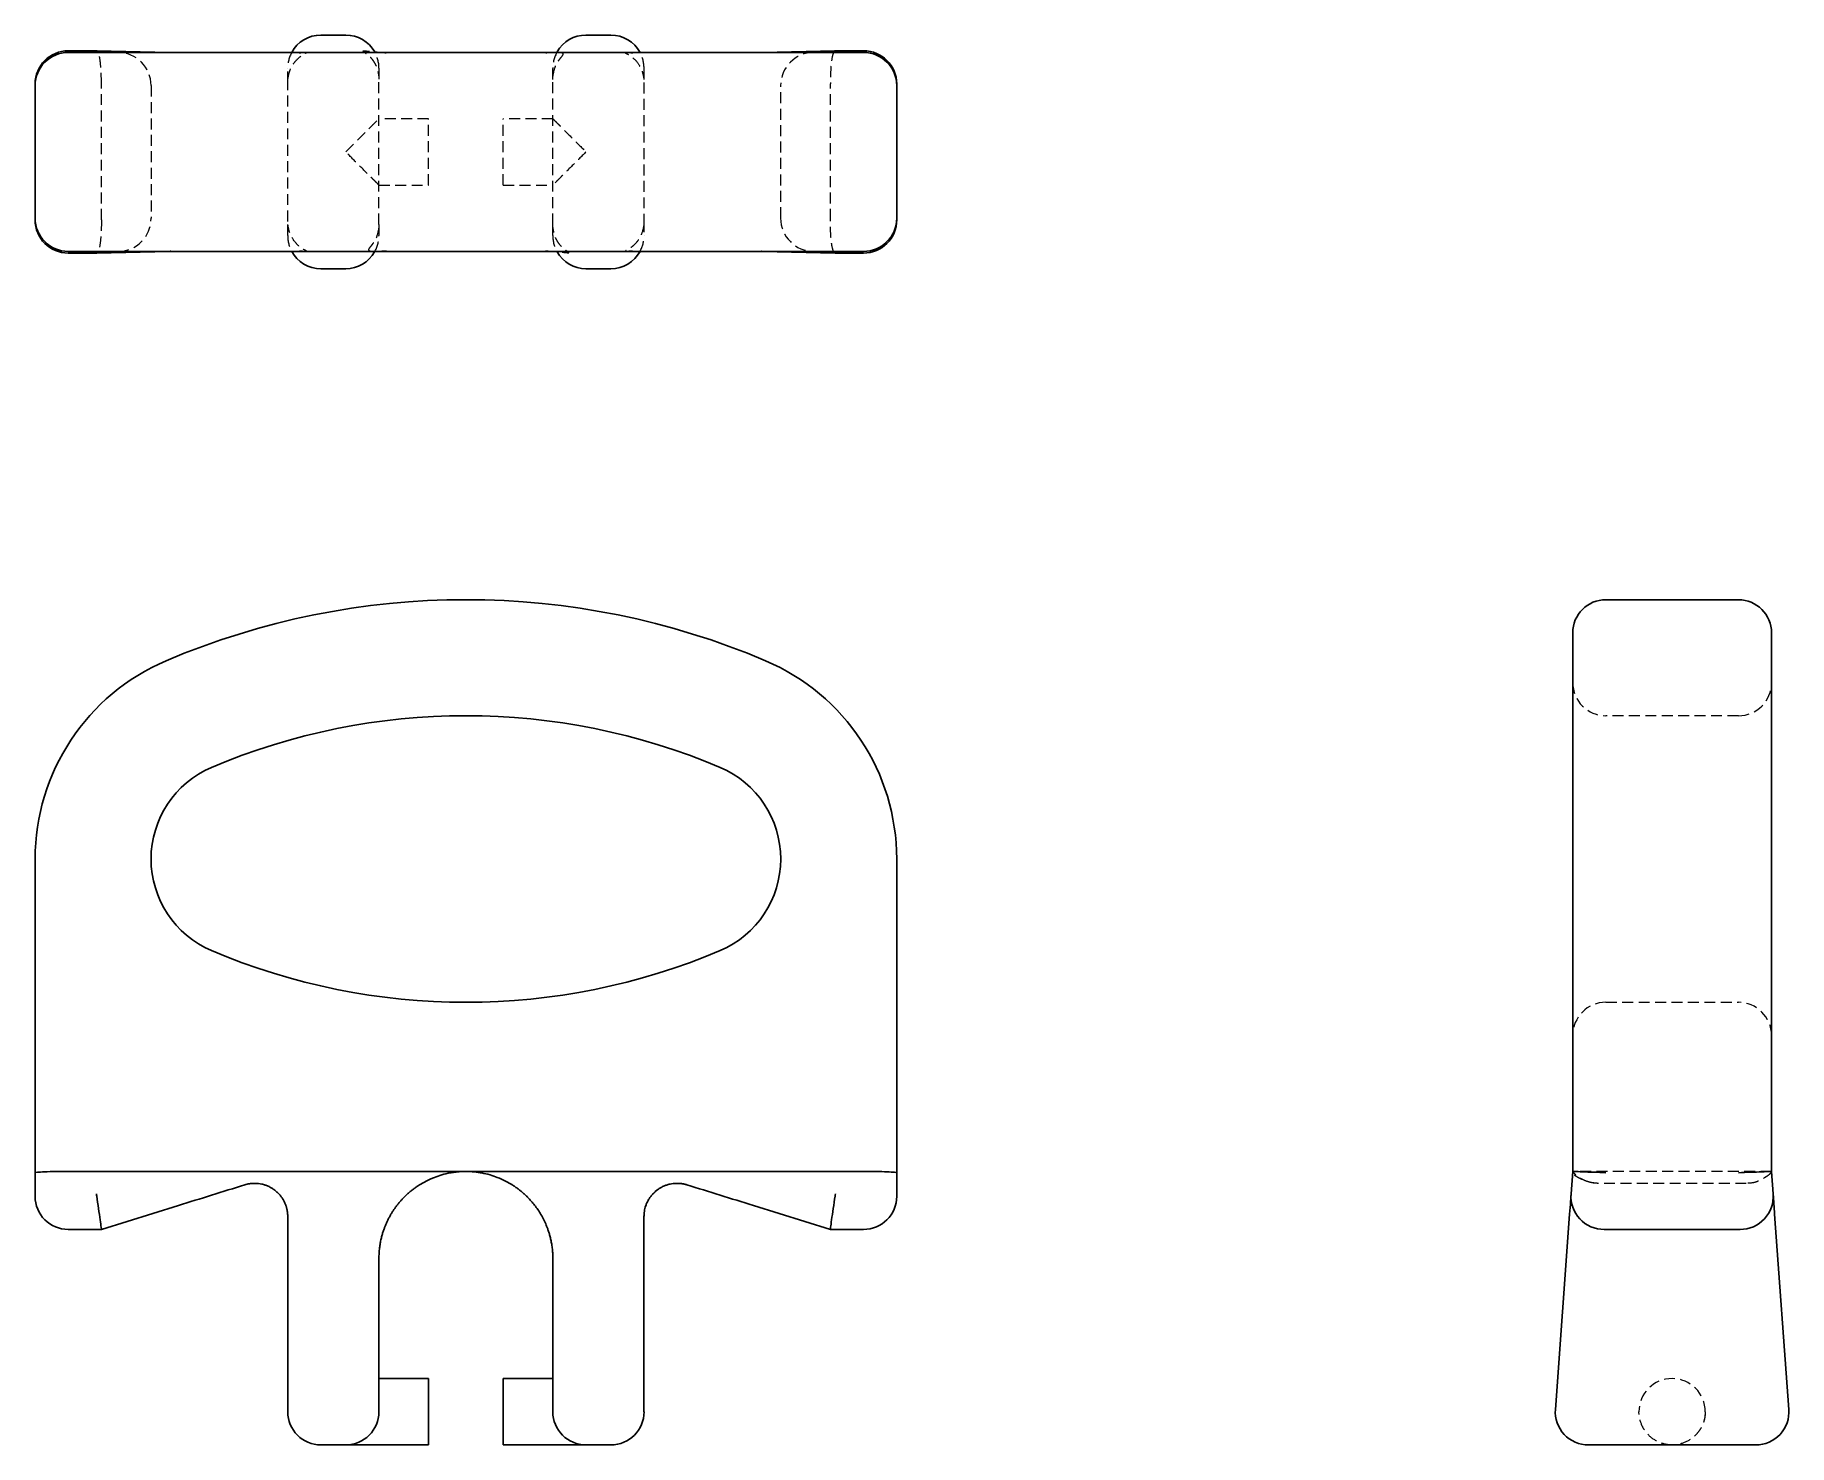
# Model space of a CAD drawing. Header units: millimetres. Extents: x 33 to 237, y 8 to 172.
import ezdxf

# ---------------------------------------------------------------- set-up
doc = ezdxf.new("R2010")
doc.units = ezdxf.units.MM
doc.linetypes.add('HIDDEN', pattern=[1.905, 1.27, -0.635])

msp = doc.modelspace()

# ---------------------------------------------------------------- linework, layer by layer
at = {"color": 7, "linetype": 'Continuous', "lineweight": 25}
for p, q in [((69.06, 171.56), (66.17, 171.56)), ((99.83, 171.56), (96.94, 171.56)), ((40.15, 169.74), (36.85, 169.74)), ((36.85, 169.54), (49.73, 169.54)), ((48.57, 169.55), (40.15, 169.74)), ((48.64, 169.54), (48.57, 169.55)), ((49.73, 169.54), (116.27, 169.54)), ((64.1, 169.54), (64.37, 169.54)), ((73.1, 169.54), (73.38, 169.54)), ((92.62, 169.54), (92.9, 169.54)), ((101.63, 169.54), (101.9, 169.54)), ((116.27, 169.54), (129.15, 169.54)), ((117.43, 169.55), (117.36, 169.54)), ((125.85, 169.74), (117.43, 169.55)), ((129.15, 169.74), (125.85, 169.74)), ((33, 165.69), (33, 165.89)), ((33, 150.31), (33, 165.69)), ((133, 165.89), (133, 165.69)), ((133, 150.31), (133, 165.69)), ((33, 150.11), (33, 150.31)), ((133, 150.31), (133, 150.11)), ((49.73, 146.46), (36.85, 146.46)), ((36.85, 146.26), (40.15, 146.26)), ((40.15, 146.26), (48.57, 146.45)), ((48.64, 146.46), (48.57, 146.45)), ((116.27, 146.46), (49.73, 146.46)), ((64.1, 146.46), (64.37, 146.46)), ((73.38, 146.46), (73.1, 146.46)), ((92.9, 146.46), (92.62, 146.46)), ((101.63, 146.46), (101.9, 146.46)), ((129.15, 146.46), (116.27, 146.46)), ((117.43, 146.45), (117.36, 146.46)), ((117.43, 146.45), (125.85, 146.26)), ((125.85, 146.26), (129.15, 146.26)), ((66.17, 144.44), (69.06, 144.44)), ((96.94, 144.44), (99.83, 144.44)), ((230.69, 106.04), (215.31, 106.04)), ((211.46, 95.42), (211.46, 102.19)), ((234.54, 102.19), (234.54, 95.42)), ((211.46, 75.95), (211.46, 95.42)), ((234.54, 95.42), (234.54, 75.95)), ((33, 39.55), (33, 75.95)), ((133, 75.95), (133, 39.55)), ((211.46, 39.69), (211.46, 75.95)), ((234.54, 75.95), (234.54, 39.69)), ((33, 36.81), (33, 39.55)), ((36.85, 39.69), (48.48, 39.69)), ((48.48, 39.69), (56.2, 39.69)), ((56.2, 39.69), (62.33, 39.69)), ((62.33, 39.69), (64.37, 39.69)), ((64.37, 39.69), (73.1, 39.69)), ((73.1, 39.69), (83, 39.69)), ((83, 39.69), (92.9, 39.69)), ((92.9, 39.69), (101.63, 39.69)), ((101.63, 39.69), (103.67, 39.69)), ((103.67, 39.69), (109.8, 39.69)), ((109.8, 39.69), (117.52, 39.69)), ((117.52, 39.69), (129.15, 39.69)), ((133, 39.55), (133, 36.81)), ((211.27, 37.09), (211.46, 39.69)), ((234.54, 39.69), (234.73, 37.09)), ((49.63, 35.74), (40.69, 32.96)), ((125.31, 32.96), (116.37, 35.74)), ((209.45, 12.09), (211.1, 34.75)), ((234.9, 34.75), (236.55, 12.09)), ((40.69, 32.96), (36.85, 32.96)), ((62.33, 11.81), (62.33, 34.47)), ((103.67, 34.47), (103.67, 11.81)), ((129.15, 32.96), (125.31, 32.96)), ((230.89, 32.96), (215.11, 32.96)), ((72.9, 29.6), (72.9, 11.81)), ((93.1, 11.81), (93.1, 29.6)), ((78.67, 15.65), (72.9, 15.65)), ((78.67, 11.81), (78.67, 15.65)), ((93.1, 15.65), (87.33, 15.65)), ((87.33, 11.81), (87.33, 15.65)), ((78.67, 7.96), (78.67, 11.81)), ((87.33, 7.96), (87.33, 11.81)), ((69.06, 7.96), (66.17, 7.96)), ((69.06, 7.96), (78.67, 7.96)), ((87.33, 7.96), (96.94, 7.96)), ((99.83, 7.96), (96.94, 7.96)), ((232.71, 7.96), (213.29, 7.96))]:
    msp.add_line(p, q, dxfattribs=at)
at = {"color": 7, "linetype": 'HIDDEN', "lineweight": 18}
for p, q in [((62.33, 166.06), (62.33, 167.71)), ((72.9, 167.71), (72.9, 166.42)), ((93.1, 166.42), (93.1, 167.71)), ((103.67, 167.71), (103.67, 166.06)), ((40.69, 150.11), (40.69, 165.89)), ((46.46, 165.69), (46.46, 150.31)), ((62.33, 149.94), (62.33, 166.06)), ((72.9, 149.58), (72.9, 166.42)), ((93.1, 149.58), (93.1, 166.42)), ((103.67, 166.06), (103.67, 149.94)), ((119.54, 150.31), (119.54, 165.69)), ((125.31, 150.11), (125.31, 165.89)), ((78.67, 161.85), (72.9, 161.85)), ((78.67, 154.15), (78.67, 161.85)), ((87.33, 154.15), (87.33, 161.85)), ((93.1, 161.85), (87.33, 161.85)), ((72.9, 154.15), (78.67, 154.15)), ((87.33, 154.15), (93.1, 154.15)), ((62.33, 148.29), (62.33, 149.94)), ((72.9, 149.58), (72.9, 148.29)), ((93.1, 148.29), (93.1, 149.58)), ((103.67, 149.94), (103.67, 148.29)), ((73.73, 146.52), (73.74, 146.5)), ((230.69, 92.58), (215.31, 92.58)), ((215.31, 59.32), (230.69, 59.32)), ((234.55, 39.69), (211.45, 39.69)), ((214.41, 38.31), (213.65, 38.4)), ((214.4, 38.31), (214.39, 38.31)), ((231.61, 38.31), (214.4, 38.31))]:
    msp.add_line(p, q, dxfattribs=at)
at = {"color": 7, "linetype": 'HIDDEN', "lineweight": 18, "flags": 128}
for points in [[(48.74, 169.5), (48.69, 169.52), (48.64, 169.54)], [(63.68, 169.47), (63.85, 169.51), (64.1, 169.54)], [(73.38, 169.54), (73.59, 169.51), (73.73, 169.48)], [(92.27, 169.48), (92.41, 169.51), (92.62, 169.54)], [(101.9, 169.54), (102.15, 169.51), (102.32, 169.47)], [(117.36, 169.54), (117.31, 169.52), (117.26, 169.5)], [(48.74, 146.5), (48.69, 146.48), (48.64, 146.46)], [(63.69, 146.53), (63.85, 146.49), (64.1, 146.46)], [(73.73, 146.52), (73.59, 146.49), (73.38, 146.46)], [(92.62, 146.46), (92.41, 146.49), (92.27, 146.52)], [(101.9, 146.46), (102.15, 146.49), (102.32, 146.53)], [(117.36, 146.46), (117.31, 146.48), (117.26, 146.5)], [(226.85, 11.81), (226.79, 11.14), (226.68, 10.7)]]:
    msp.add_lwpolyline(points, dxfattribs=at)
at = {"color": 7, "linetype": 'Continuous', "lineweight": 25}
for centre, radius, start, end in [((66.17, 167.71), 3.85, 90, 151.6167), ((69.06, 167.71), 3.85, 29.3931, 90), ((96.94, 167.71), 3.85, 90, 150.422), ((99.83, 167.71), 3.85, 28.3833, 90), ((36.85, 165.89), 3.85, 90, 180), ((36.85, 165.69), 3.85, 90, 180), ((129.15, 165.89), 3.85, 0, 90), ((129.15, 165.69), 3.85, 0, 90), ((36.85, 150.31), 3.85, 180, 270), ((36.85, 150.11), 3.85, 180, 270), ((129.15, 150.31), 3.85, 270, 0), ((129.15, 150.11), 3.85, 270, 0), ((66.17, 148.29), 3.85, 208.3833, 270), ((69.06, 148.29), 3.85, 270, 330.5101), ((96.94, 148.29), 3.85, 209.5453, 270), ((99.83, 148.29), 3.85, 270, 331.6167), ((83, 17.1), 88.94, 66.9847, 113.0153), ((215.31, 102.19), 3.85, 90, 180), ((230.69, 102.19), 3.85, 0, 90), ((58, 75.95), 25, 113.0153, 180), ((108, 75.95), 25, 0, 66.9847), ((83, 17.1), 75.48, 66.9847, 113.0153), ((58, 75.95), 11.54, 113.0153, 246.9847), ((108, 75.95), 11.54, 293.0153, 66.9847), ((83, 134.8), 75.48, 246.9847, 293.0153), ((36.85, 36.81), 3.85, 180, 270), ((129.15, 36.81), 3.85, 270, 0), ((215.11, 36.81), 3.85, 175.8404, 270), ((230.89, 36.81), 3.85, 270, 4.1596), ((66.17, 11.81), 3.85, 180, 270), ((69.06, 11.81), 3.85, 270, 0), ((96.94, 11.81), 3.85, 180, 270), ((99.83, 11.81), 3.85, 270, 0), ((213.29, 11.81), 3.85, 175.8404, 270), ((232.71, 11.81), 3.85, 270, 4.1596)]:
    msp.add_arc(centre, radius, start, end, dxfattribs=at)
at = {"color": 7, "linetype": 'HIDDEN', "lineweight": 18}
for centre, start, end in [((42.62, 165.69), 0, 90), ((66.17, 167.71), 151.6167, 180), ((69.06, 167.71), 0, 29.3931), ((96.94, 167.71), 150.422, 180), ((99.83, 167.71), 0, 28.3833), ((123.38, 165.69), 90, 180), ((42.62, 150.31), 270, 0), ((123.38, 150.31), 180, 270), ((66.17, 148.29), 180, 208.3833), ((69.06, 148.29), 330.5101, 0), ((96.94, 148.29), 180, 209.5453), ((99.83, 148.29), 331.6167, 0), ((215.31, 96.42), 180, 270), ((230.69, 96.42), 270, 0), ((215.31, 55.47), 90, 180), ((230.69, 55.47), 0, 90), ((223, 11.81), 0, 180), ((223, 11.81), 263.5855, 280.4849)]:
    msp.add_arc(centre, 3.85, start, end, dxfattribs=at)
at = {"color": 7, "linetype": 'Continuous', "lineweight": 25}
for points in [[(40.15, 169.74), (40.14, 169.74), (40.12, 169.73), (40.11, 169.73)], [(125.89, 169.73), (125.88, 169.73), (125.86, 169.74), (125.85, 169.74)], [(40.15, 146.26), (40.14, 146.26), (40.12, 146.27), (40.11, 146.27)], [(125.89, 146.27), (125.88, 146.27), (125.86, 146.26), (125.85, 146.26)], [(40.15, 36.81), (40.14, 36.9), (40.12, 36.99), (40.11, 37.09)], [(125.89, 37.09), (125.88, 36.99), (125.86, 36.9), (125.85, 36.81)]]:
    msp.add_open_spline(points, degree=3, dxfattribs=at)
at = {"color": 7, "linetype": 'HIDDEN', "lineweight": 18}
for points, knots in [([(40.69, 165.9), (40.7, 166.36), (40.69, 166.84), (40.64, 167.79), (40.6, 168.24), (40.5, 168.99), (40.43, 169.28), (40.29, 169.66), (40.22, 169.74), (40.15, 169.74)], [0, 0, 0, 0, 0.25, 0.25, 0.5, 0.5, 0.75, 0.75, 1, 1, 1, 1]), ([(62.34, 166.41), (62.4, 166.76), (62.51, 167.39), (62.92, 168.17), (63.39, 168.73), (63.77, 169.06), (64.05, 169.25), (64.26, 169.37), (64.41, 169.45), (64.49, 169.5), (64.48, 169.52), (64.36, 169.52), (64.11, 169.5), (63.83, 169.48), (63.68, 169.47)], [0, 0, 0, 0, 0.152057, 0.275145, 0.367993, 0.451903, 0.492132, 0.532377, 0.578252, 0.634248, 0.703053, 0.78633, 0.885116, 1, 1, 1, 1]), ([(73.73, 169.48), (73.41, 169.5), (72.79, 169.55), (72.08, 169.61), (71.5, 169.67), (71.17, 169.7), (71.04, 169.71), (71.04, 169.68), (71.15, 169.61), (71.33, 169.49), (71.58, 169.3), (71.9, 169.01), (72.22, 168.63), (72.53, 168.13), (72.78, 167.49), (72.85, 167.01), (72.89, 166.76)], [0, 0, 0, 0, 0.122465, 0.23512, 0.3379, 0.473593, 0.5333, 0.585563, 0.630623, 0.670257, 0.706975, 0.743784, 0.789551, 0.848402, 0.919171, 1, 1, 1, 1]), ([(93.11, 166.76), (93.16, 167.07), (93.24, 167.59), (93.5, 168.19), (93.74, 168.56), (93.9, 168.78), (94.04, 168.95), (94.16, 169.1), (94.25, 169.22), (94.31, 169.33), (94.3, 169.41), (94.2, 169.47), (93.98, 169.5), (93.61, 169.52), (93.06, 169.51), (92.54, 169.49), (92.27, 169.48)], [0, 0, 0, 0, 0.111, 0.190846, 0.218347, 0.242127, 0.271112, 0.30788, 0.353924, 0.410237, 0.477569, 0.556549, 0.647738, 0.751693, 0.86895, 1, 1, 1, 1]), ([(102.32, 169.47), (102.19, 169.48), (101.95, 169.5), (101.65, 169.52), (101.47, 169.53), (101.5, 169.5), (101.63, 169.43), (101.84, 169.32), (102.25, 169.06), (102.82, 168.53), (103.29, 167.81), (103.56, 167.06), (103.63, 166.63), (103.66, 166.41)], [0, 0, 0, 0, 0.0953961, 0.1794757, 0.3145675, 0.4096647, 0.4449463, 0.4744775, 0.5502452, 0.6658858, 0.8188998, 0.9069502, 1, 1, 1, 1]), ([(125.85, 169.74), (125.78, 169.74), (125.71, 169.66), (125.57, 169.28), (125.5, 168.99), (125.4, 168.24), (125.36, 167.79), (125.31, 166.84), (125.3, 166.36), (125.31, 165.9)], [0, 0, 0, 0, 0.25, 0.25, 0.5, 0.5, 0.75, 0.75, 1, 1, 1, 1]), ([(69.06, 158), (69.51, 158.45), (70, 158.94), (70.95, 159.89), (71.4, 160.34), (71.97, 160.91), (72.13, 161.08), (72.42, 161.36), (72.54, 161.48), (72.82, 161.76), (72.9, 161.85), (72.9, 161.85)], [0, 0, 0, 0, 0.25, 0.25, 0.5, 0.5, 0.625, 0.625, 0.75, 0.75, 1, 1, 1, 1]), ([(93.1, 161.85), (93.1, 161.85), (93.18, 161.76), (93.46, 161.48), (93.58, 161.36), (93.87, 161.08), (94.03, 160.91), (94.6, 160.34), (95.05, 159.89), (96, 158.94), (96.49, 158.45), (96.94, 158)], [0, 0, 0, 0, 0.25, 0.25, 0.375, 0.375, 0.5, 0.5, 0.75, 0.75, 1, 1, 1, 1]), ([(72.9, 154.15), (72.9, 154.15), (72.82, 154.24), (72.54, 154.52), (72.42, 154.64), (72.13, 154.92), (71.97, 155.09), (71.4, 155.66), (70.95, 156.11), (70, 157.06), (69.51, 157.55), (69.06, 158)], [0, 0, 0, 0, 0.25, 0.25, 0.375, 0.375, 0.5, 0.5, 0.75, 0.75, 1, 1, 1, 1]), ([(96.94, 158), (96.49, 157.55), (96, 157.06), (95.05, 156.11), (94.6, 155.66), (94.03, 155.09), (93.87, 154.92), (93.58, 154.64), (93.46, 154.52), (93.18, 154.24), (93.1, 154.15), (93.1, 154.15)], [0, 0, 0, 0, 0.25, 0.25, 0.5, 0.5, 0.625, 0.625, 0.75, 0.75, 1, 1, 1, 1]), ([(40.69, 150.1), (40.7, 149.64), (40.69, 149.16), (40.64, 148.21), (40.6, 147.76), (40.5, 147.01), (40.43, 146.72), (40.29, 146.34), (40.22, 146.26), (40.15, 146.26)], [0, 0, 0, 0, 0.25, 0.25, 0.5, 0.5, 0.75, 0.75, 1, 1, 1, 1]), ([(63.68, 146.53), (63.81, 146.52), (64.05, 146.5), (64.35, 146.48), (64.53, 146.47), (64.5, 146.5), (64.37, 146.57), (64.16, 146.68), (63.75, 146.94), (63.18, 147.47), (62.71, 148.19), (62.44, 148.94), (62.37, 149.37), (62.34, 149.59)], [0, 0, 0, 0, 0.095396, 0.179476, 0.314568, 0.409665, 0.444946, 0.474478, 0.550245, 0.665886, 0.8189, 0.90695, 1, 1, 1, 1]), ([(72.89, 149.24), (72.84, 148.93), (72.76, 148.41), (72.5, 147.81), (72.26, 147.44), (72.1, 147.22), (71.96, 147.05), (71.84, 146.9), (71.75, 146.78), (71.69, 146.67), (71.7, 146.59), (71.8, 146.53), (72.02, 146.5), (72.39, 146.48), (72.94, 146.49), (73.46, 146.51), (73.73, 146.52)], [0, 0, 0, 0, 0.111, 0.190846, 0.218347, 0.242127, 0.271112, 0.30788, 0.353924, 0.410237, 0.477569, 0.556549, 0.647738, 0.751693, 0.86895, 1, 1, 1, 1]), ([(92.27, 146.52), (92.59, 146.5), (93.21, 146.45), (93.92, 146.39), (94.5, 146.33), (94.83, 146.3), (94.96, 146.29), (94.96, 146.32), (94.85, 146.39), (94.67, 146.51), (94.42, 146.7), (94.1, 146.99), (93.78, 147.37), (93.47, 147.87), (93.22, 148.51), (93.15, 148.99), (93.11, 149.24)], [0, 0, 0, 0, 0.122465, 0.23512, 0.3379, 0.473593, 0.5333, 0.585563, 0.630623, 0.670257, 0.706975, 0.743784, 0.789551, 0.848402, 0.919171, 1, 1, 1, 1]), ([(103.66, 149.59), (103.6, 149.24), (103.49, 148.61), (103.08, 147.83), (102.61, 147.27), (102.23, 146.94), (101.95, 146.75), (101.74, 146.63), (101.59, 146.55), (101.51, 146.5), (101.52, 146.48), (101.64, 146.48), (101.89, 146.5), (102.17, 146.52), (102.32, 146.53)], [0, 0, 0, 0, 0.152057, 0.275145, 0.367993, 0.451903, 0.492132, 0.532377, 0.578252, 0.634248, 0.703053, 0.78633, 0.885116, 1, 1, 1, 1]), ([(125.85, 146.26), (125.78, 146.26), (125.71, 146.34), (125.57, 146.72), (125.5, 147.01), (125.4, 147.76), (125.36, 148.21), (125.31, 149.16), (125.3, 149.64), (125.31, 150.1)], [0, 0, 0, 0, 0.25, 0.25, 0.5, 0.5, 0.75, 0.75, 1, 1, 1, 1]), ([(213.53, 38.42), (213.41, 38.45), (213.14, 38.52), (212.75, 38.68), (212.38, 38.88), (212.03, 39.1), (211.71, 39.37), (211.55, 39.58), (211.46, 39.69)], [0, 0, 0, 0, 0.1041036, 0.2349605, 0.386013, 0.5632563, 0.76872, 1, 1, 1, 1]), ([(214.41, 38.31), (214.25, 38.32), (213.92, 38.33), (213.45, 38.43), (213.03, 38.56), (212.67, 38.7), (212.36, 38.84), (212.1, 38.97), (211.86, 39.11), (211.74, 39.21), (211.68, 39.26)], [0, 0, 0, 0, 0.098225, 0.19311, 0.288785, 0.392472, 0.51217, 0.653335, 0.8167, 1, 1, 1, 1]), ([(234.54, 39.69), (234.46, 39.56), (234.31, 39.33), (234.03, 39.15), (233.79, 39), (233.62, 38.89), (233.43, 38.78), (233.23, 38.67), (233.02, 38.57), (232.74, 38.46), (232.24, 38.33), (231.85, 38.32), (231.59, 38.31)], [0, 0, 0, 0, 0.254119, 0.4691989, 0.5548871, 0.6245381, 0.6786733, 0.7213516, 0.7576003, 0.7913685, 0.858777, 1, 1, 1, 1]), ([(223, 7.96), (222.55, 7.96), (222.06, 8.04), (221.11, 8.42), (220.66, 8.71), (220.09, 9.28), (219.92, 9.48), (219.64, 9.92), (219.52, 10.16), (219.24, 10.87), (219.15, 11.35), (219.15, 11.81)], [0, 0, 0, 0, 0.25, 0.25, 0.5, 0.5, 0.625, 0.625, 0.75, 0.75, 1, 1, 1, 1]), ([(226.85, 11.81), (226.85, 11.35), (226.76, 10.87), (226.48, 10.16), (226.36, 9.92), (226.08, 9.48), (225.91, 9.28), (225.34, 8.71), (224.89, 8.42), (223.94, 8.04), (223.45, 7.96), (223, 7.96)], [0, 0, 0, 0, 0.25, 0.25, 0.375, 0.375, 0.5, 0.5, 0.75, 0.75, 1, 1, 1, 1])]:
    msp.add_open_spline(points, degree=3, knots=knots, dxfattribs=at)
for points in [[(40.69, 165.89), (40.69, 165.9), (40.69, 165.9), (40.69, 165.9)], [(125.31, 165.9), (125.31, 165.9), (125.31, 165.9), (125.31, 165.89)], [(40.69, 150.1), (40.69, 150.1), (40.69, 150.1), (40.69, 150.11)], [(125.31, 150.11), (125.31, 150.1), (125.31, 150.1), (125.31, 150.1)]]:
    msp.add_open_spline(points, degree=3, dxfattribs=at)
at = {"color": 7, "linetype": 'Continuous', "lineweight": 25}
for points, knots in [([(33, 39.55), (33, 39.57), (33.08, 39.59), (33.46, 39.62), (33.75, 39.64), (34.5, 39.67), (34.96, 39.68), (35.9, 39.69), (36.39, 39.69), (36.85, 39.69)], [0, 0, 0, 0, 0.25, 0.25, 0.5, 0.5, 0.75, 0.75, 1, 1, 1, 1]), ([(83, 39.69), (82.9, 39.69), (82.71, 39.69), (82.43, 39.68), (82.18, 39.66), (81.94, 39.64), (81.72, 39.61), (81.52, 39.58), (81.35, 39.56), (80.91, 39.48), (80.24, 39.32), (79.31, 39.01), (78.43, 38.62), (77.72, 38.21), (77.22, 37.88), (76.91, 37.65), (76.61, 37.42), (76.34, 37.18), (76.07, 36.95), (75.91, 36.78), (75.83, 36.71)], [0, 0, 0, 0, 0.040564, 0.078457, 0.113679, 0.146231, 0.176114, 0.203326, 0.227868, 0.249742, 0.38389, 0.499847, 0.63255, 0.749072, 0.795755, 0.840261, 0.882745, 0.923389, 0.962396, 1, 1, 1, 1]), ([(90.17, 36.71), (90.13, 36.75), (90.04, 36.84), (89.9, 36.96), (89.76, 37.09), (89.62, 37.22), (89.47, 37.35), (89.31, 37.48), (89.15, 37.6), (88.98, 37.73), (88.81, 37.85), (88.63, 37.98), (88.23, 38.24), (87.57, 38.62), (86.69, 39.01), (85.76, 39.32), (84.99, 39.5), (84.31, 39.61), (83.7, 39.68), (83.25, 39.69), (83, 39.69)], [0, 0, 0, 0, 0.0203532, 0.0410907, 0.0622531, 0.0838787, 0.1060032, 0.1286603, 0.1518811, 0.1756945, 0.2001274, 0.2252048, 0.2509495, 0.3674456, 0.5001526, 0.6160852, 0.7502363, 0.8144949, 0.8977489, 1, 1, 1, 1]), ([(133, 39.55), (133, 39.57), (132.92, 39.59), (132.54, 39.62), (132.25, 39.64), (131.5, 39.67), (131.04, 39.68), (130.1, 39.69), (129.61, 39.69), (129.15, 39.69)], [0, 0, 0, 0, 0.25, 0.25, 0.5, 0.5, 0.75, 0.75, 1, 1, 1, 1]), ([(215.31, 39.55), (214.85, 39.57), (214.37, 39.59), (213.42, 39.62), (212.96, 39.64), (212.21, 39.67), (211.92, 39.68), (211.54, 39.69), (211.46, 39.69), (211.46, 39.69)], [0, 0, 0, 0, 0.25, 0.25, 0.5, 0.5, 0.75, 0.75, 1, 1, 1, 1]), ([(234.54, 39.69), (234.54, 39.69), (234.46, 39.69), (234.08, 39.68), (233.79, 39.67), (233.04, 39.64), (232.58, 39.62), (231.63, 39.59), (231.15, 39.57), (230.69, 39.55)], [0, 0, 0, 0, 0.25, 0.25, 0.5, 0.5, 0.75, 0.75, 1, 1, 1, 1]), ([(40.69, 32.96), (40.7, 32.96), (40.69, 33.05), (40.64, 33.42), (40.6, 33.72), (40.5, 34.47), (40.43, 34.92), (40.29, 35.87), (40.22, 36.36), (40.15, 36.81)], [0, 0, 0, 0, 0.25, 0.25, 0.5, 0.5, 0.75, 0.75, 1, 1, 1, 1]), ([(57.34, 38.14), (56.06, 37.74), (54.78, 37.35), (52.21, 36.55), (50.92, 36.14), (49.63, 35.74)], [0, 0, 0, 0, 0.5, 0.5, 1, 1, 1, 1]), ([(60.4, 37.8), (60.36, 37.83), (60.25, 37.89), (60.06, 37.98), (59.88, 38.05), (59.63, 38.14), (59.33, 38.23), (58.93, 38.29), (58.53, 38.32), (58.17, 38.31), (57.86, 38.27), (57.6, 38.22), (57.43, 38.17), (57.34, 38.14)], [0, 0, 0, 0, 0.052924, 0.125197, 0.198779, 0.250148, 0.386556, 0.500037, 0.625956, 0.75059, 0.824798, 0.907792, 1, 1, 1, 1]), ([(61.43, 36.94), (61.4, 36.97), (61.36, 37.02), (61.28, 37.1), (61.21, 37.18), (61.12, 37.26), (61.03, 37.34), (60.9, 37.46), (60.69, 37.62), (60.5, 37.74), (60.4, 37.8)], [0, 0, 0, 0, 0.076721, 0.155617, 0.236993, 0.321124, 0.408263, 0.498633, 0.727741, 1, 1, 1, 1]), ([(62.33, 34.47), (62.33, 34.53), (62.32, 34.66), (62.31, 34.84), (62.29, 35.01), (62.26, 35.17), (62.23, 35.31), (62.2, 35.45), (62.17, 35.57), (62.13, 35.68), (62.07, 35.86), (61.96, 36.11), (61.8, 36.42), (61.62, 36.69), (61.49, 36.86), (61.43, 36.94)], [0, 0, 0, 0, 0.071991, 0.139892, 0.2037, 0.263417, 0.319042, 0.370575, 0.418016, 0.461365, 0.500622, 0.635056, 0.763094, 0.88474, 1, 1, 1, 1]), ([(75.83, 36.71), (75.76, 36.63), (75.6, 36.47), (75.38, 36.22), (75.16, 35.96), (74.95, 35.69), (74.74, 35.41), (74.54, 35.11), (74.35, 34.8), (74.16, 34.48), (73.98, 34.14), (73.82, 33.8), (73.67, 33.45), (73.53, 33.1), (73.4, 32.73), (73.27, 32.32), (73.16, 31.86), (73.05, 31.36), (72.97, 30.81), (72.92, 30.22), (72.91, 29.81), (72.9, 29.6)], [0, 0, 0, 0, 0.04133, 0.083478, 0.126445, 0.170231, 0.214837, 0.260263, 0.306507, 0.353572, 0.401457, 0.450162, 0.499687, 0.544156, 0.593787, 0.648582, 0.708541, 0.773662, 0.843945, 0.919392, 1, 1, 1, 1]), ([(93.1, 29.6), (93.1, 29.7), (93.09, 29.92), (93.08, 30.23), (93.05, 30.53), (93.02, 30.82), (92.98, 31.1), (92.94, 31.37), (92.89, 31.62), (92.84, 31.87), (92.78, 32.1), (92.72, 32.33), (92.66, 32.54), (92.59, 32.74), (92.53, 32.93), (92.47, 33.11), (92.4, 33.28), (92.27, 33.61), (92.05, 34.08), (91.72, 34.69), (91.37, 35.26), (90.99, 35.78), (90.59, 36.26), (90.31, 36.56), (90.17, 36.71)], [0, 0, 0, 0, 0.040954, 0.080617, 0.118989, 0.15607, 0.191861, 0.22636, 0.259569, 0.291488, 0.322115, 0.351452, 0.379497, 0.406252, 0.431717, 0.45589, 0.478773, 0.500364, 0.59052, 0.677922, 0.76257, 0.844464, 0.923608, 1, 1, 1, 1]), ([(104.57, 36.94), (104.54, 36.9), (104.46, 36.8), (104.36, 36.66), (104.25, 36.5), (104.16, 36.34), (104.06, 36.16), (103.98, 35.98), (103.9, 35.77), (103.82, 35.53), (103.74, 35.23), (103.69, 34.87), (103.68, 34.61), (103.67, 34.47)], [0, 0, 0, 0, 0.065088, 0.1322641, 0.2015294, 0.2728849, 0.3463313, 0.4218694, 0.4995, 0.5935553, 0.7083274, 0.8438112, 1, 1, 1, 1]), ([(105.6, 37.8), (105.54, 37.77), (105.44, 37.71), (105.3, 37.61), (105.18, 37.52), (105.03, 37.41), (104.88, 37.27), (104.72, 37.11), (104.62, 36.99), (104.57, 36.94)], [0, 0, 0, 0, 0.141236, 0.271579, 0.391186, 0.500258, 0.678201, 0.844073, 1, 1, 1, 1]), ([(108.66, 38.14), (108.61, 38.16), (108.5, 38.19), (108.33, 38.23), (108.18, 38.26), (108.03, 38.28), (107.8, 38.31), (107.47, 38.32), (107.07, 38.29), (106.67, 38.23), (106.37, 38.14), (106.12, 38.05), (105.94, 37.98), (105.75, 37.89), (105.64, 37.83), (105.6, 37.8)], [0, 0, 0, 0, 0.056579, 0.109787, 0.159701, 0.206414, 0.250041, 0.374111, 0.499549, 0.613223, 0.749993, 0.801292, 0.874873, 0.947094, 1, 1, 1, 1]), ([(116.37, 35.74), (115.08, 36.14), (113.79, 36.55), (111.22, 37.35), (109.94, 37.74), (108.66, 38.14)], [0, 0, 0, 0, 0.5, 0.5, 1, 1, 1, 1]), ([(125.85, 36.81), (125.78, 36.36), (125.71, 35.87), (125.57, 34.92), (125.5, 34.47), (125.4, 33.72), (125.36, 33.42), (125.31, 33.05), (125.3, 32.96), (125.31, 32.96)], [0, 0, 0, 0, 0.25, 0.25, 0.5, 0.5, 0.75, 0.75, 1, 1, 1, 1]), ([(211.1, 34.75), (211.14, 35.25), (211.2, 36.03), (211.25, 36.77), (211.27, 37.03)], [0, 0, 0, 0, 0.641785, 1, 1, 1, 1]), ([(234.73, 37.03), (234.76, 36.66), (234.81, 35.91), (234.87, 35.14), (234.9, 34.75)], [0, 0, 0, 0, 0.49471, 1, 1, 1, 1])]:
    msp.add_open_spline(points, degree=3, knots=knots, dxfattribs=at)

doc.saveas('drawing.dxf')
